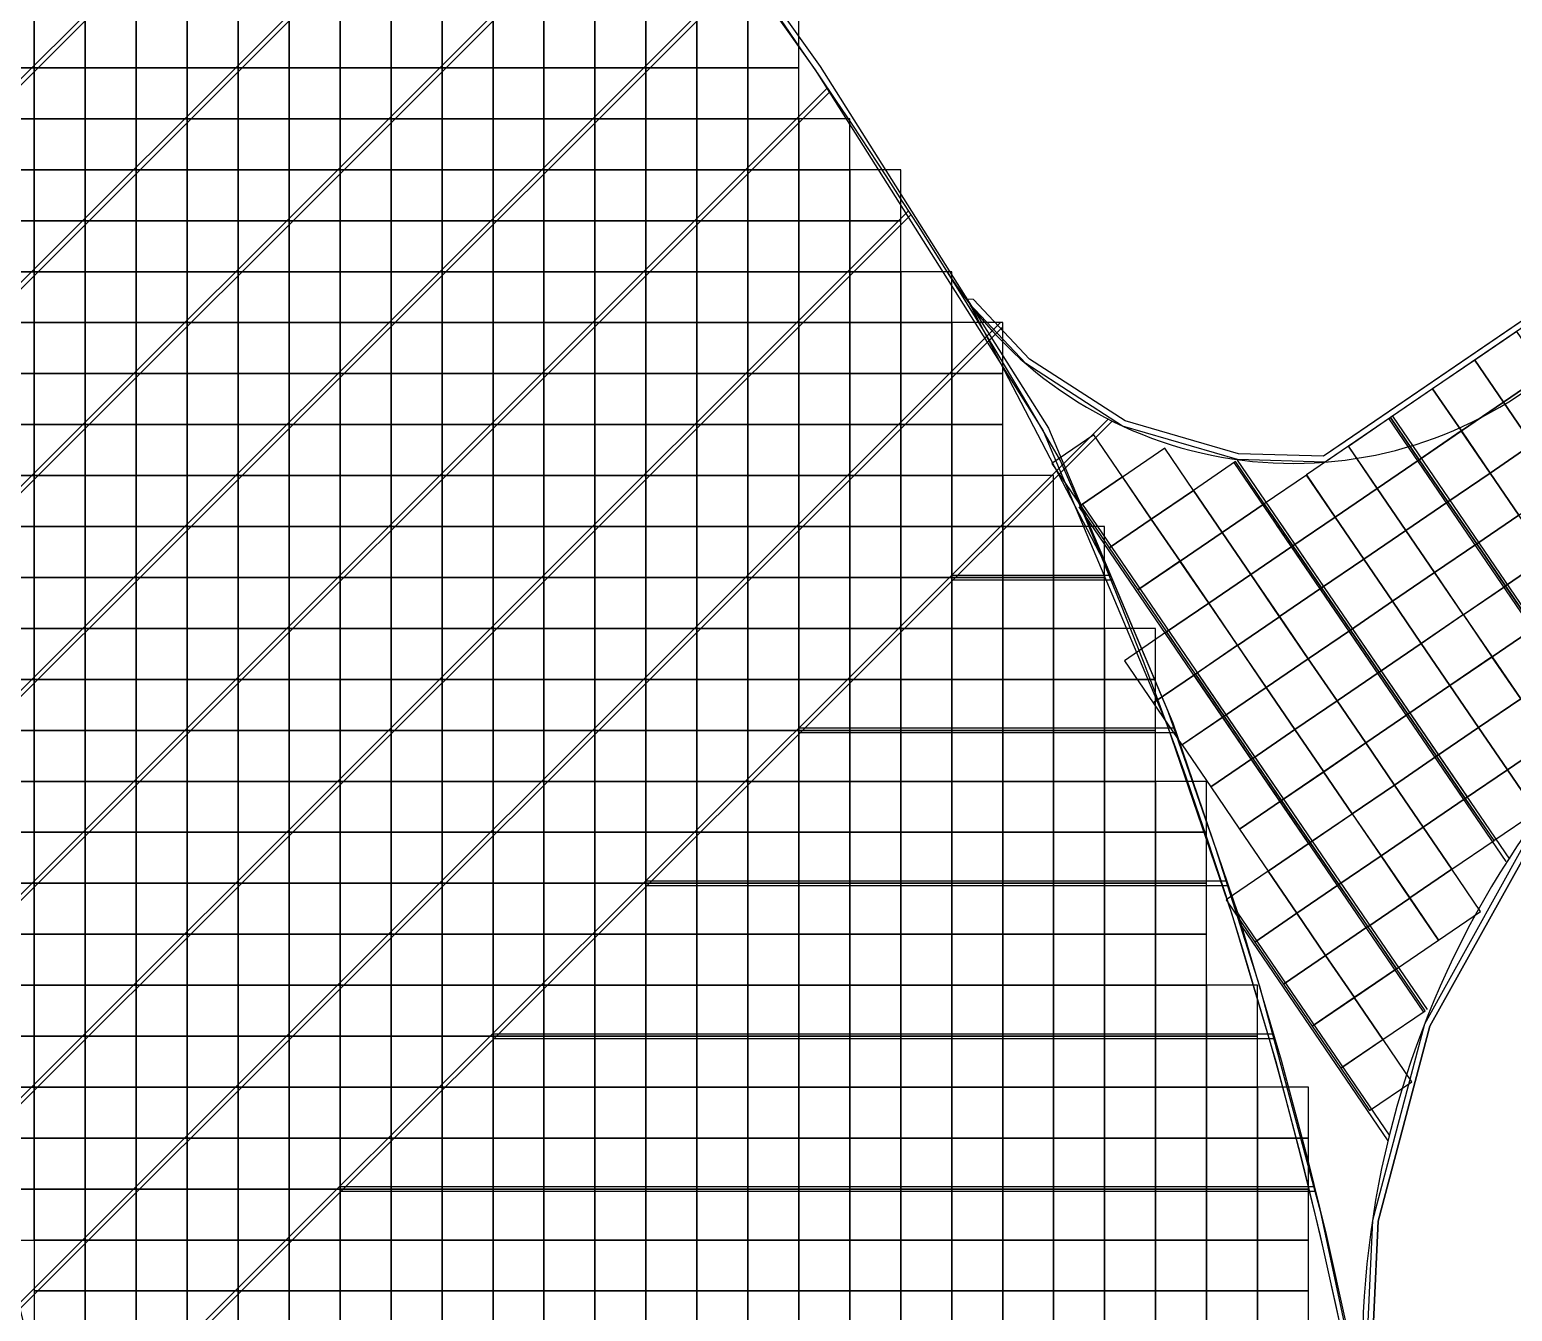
# Model space of a CAD drawing. Extents: x -31693 to 132909863, y -42052423 to 151957.
# Drawn here: x 129999 to 144545, y 77016 to 89591 of the extents above; entities that cross this region are included whole.
import ezdxf

# ---------------------------------------------------------------- set-up
doc = ezdxf.new("R2010")
doc.units = 0
doc.header["$LTSCALE"] = 1000
doc.header["$MEASUREMENT"] = 0
for name, color, linetype in [('500浮箱', 162, 'Continuous'), ('A-G-VISIBLE', 9, 'Continuous'), ('主龙骨', 4, 'Continuous'), ('边梁（14a槽钢', 3, 'Continuous')]:
    doc.layers.add(name, color=color, linetype=linetype)

# ---------------------------------------------------------------- blocks, each defined once
blk = doc.blocks.new('dasd')
at = {"layer": 'A-G-VISIBLE', "linetype": 'Continuous'}
for centre, radius, start, end in [((-132803.822, 42108.688), 57.677, 29.84645, 67.5516), ((-132751.517, 42141.372), 4, 211.9998, 304.8773), ((-132793.207, 42119.965), 43.092, 332.8786, 23.8551), ((-132741.838, 42128.615), 9, 124.8773, 189.5588), ((-132804.182, 42118.48), 41.551, 336.2604, 20.1419)]:
    blk.add_arc(centre, radius, start, end, dxfattribs=at)
blk = doc.blocks.new('asdasd')
at = {"layer": '500浮箱'}
blk.add_lwpolyline([(147637, 78630), (148137, 78630), (148137, 79130), (147637, 79130)], close=True, dxfattribs=at)
blk = doc.blocks.new('zczx')
at = {"layer": '主龙骨', "elevation": 2850}
for points in [[(148325, 89179), (150580, 85875)], [(148290, 89155), (150544, 85850)]]:
    blk.add_lwpolyline(points, dxfattribs=at)

msp = doc.modelspace()

# ---------------------------------------------------------------- linework, layer by layer
at = {"layer": '500浮箱', "elevation": 2850}
for points in [[(129545, 89216), (130045, 89216), (130045, 89716), (129545, 89716)], [(130045, 89216), (130545, 89216), (130545, 89716), (130045, 89716)], [(130545, 89216), (131045, 89216), (131045, 89716), (130545, 89716)], [(131045, 89216), (131545, 89216), (131545, 89716), (131045, 89716)], [(131545, 89216), (132045, 89216), (132045, 89716), (131545, 89716)], [(132045, 89216), (132545, 89216), (132545, 89716), (132045, 89716)], [(132545, 89216), (133045, 89216), (133045, 89716), (132545, 89716)], [(133045, 89216), (133545, 89216), (133545, 89716), (133045, 89716)], [(133545, 89216), (134045, 89216), (134045, 89716), (133545, 89716)], [(134045, 89216), (134545, 89216), (134545, 89716), (134045, 89716)], [(134545, 89216), (135045, 89216), (135045, 89716), (134545, 89716)], [(135045, 89216), (135545, 89216), (135545, 89716), (135045, 89716)], [(135545, 89216), (136045, 89216), (136045, 89716), (135545, 89716)], [(136045, 89216), (136545, 89216), (136545, 89716), (136045, 89716)], [(136545, 89216), (137045, 89216), (137045, 89716), (136545, 89716)], [(137045, 89216), (137545, 89216), (137545, 89716), (137045, 89716)], [(129545, 88716), (130045, 88716), (130045, 89216), (129545, 89216)], [(130045, 88716), (130545, 88716), (130545, 89216), (130045, 89216)], [(130545, 88716), (131045, 88716), (131045, 89216), (130545, 89216)], [(131045, 88716), (131545, 88716), (131545, 89216), (131045, 89216)], [(131545, 88716), (132045, 88716), (132045, 89216), (131545, 89216)], [(132045, 88716), (132545, 88716), (132545, 89216), (132045, 89216)], [(132545, 88716), (133045, 88716), (133045, 89216), (132545, 89216)], [(133045, 88716), (133545, 88716), (133545, 89216), (133045, 89216)], [(133545, 88716), (134045, 88716), (134045, 89216), (133545, 89216)], [(134045, 88716), (134545, 88716), (134545, 89216), (134045, 89216)], [(134545, 88716), (135045, 88716), (135045, 89216), (134545, 89216)], [(135045, 88716), (135545, 88716), (135545, 89216), (135045, 89216)], [(135545, 88716), (136045, 88716), (136045, 89216), (135545, 89216)], [(136045, 88716), (136545, 88716), (136545, 89216), (136045, 89216)], [(136545, 88716), (137045, 88716), (137045, 89216), (136545, 89216)], [(137045, 88716), (137545, 88716), (137545, 89216), (137045, 89216)], [(129545, 88216), (130045, 88216), (130045, 88716), (129545, 88716)], [(130045, 88216), (130545, 88216), (130545, 88716), (130045, 88716)], [(130545, 88216), (131045, 88216), (131045, 88716), (130545, 88716)], [(131045, 88216), (131545, 88216), (131545, 88716), (131045, 88716)], [(131545, 88216), (132045, 88216), (132045, 88716), (131545, 88716)], [(132045, 88216), (132545, 88216), (132545, 88716), (132045, 88716)], [(132545, 88216), (133045, 88216), (133045, 88716), (132545, 88716)], [(133045, 88216), (133545, 88216), (133545, 88716), (133045, 88716)], [(133545, 88216), (134045, 88216), (134045, 88716), (133545, 88716)], [(134045, 88216), (134545, 88216), (134545, 88716), (134045, 88716)], [(134545, 88216), (135045, 88216), (135045, 88716), (134545, 88716)], [(135045, 88216), (135545, 88216), (135545, 88716), (135045, 88716)], [(135545, 88216), (136045, 88216), (136045, 88716), (135545, 88716)], [(136045, 88216), (136545, 88216), (136545, 88716), (136045, 88716)], [(136545, 88216), (137045, 88216), (137045, 88716), (136545, 88716)], [(137045, 88216), (137545, 88216), (137545, 88716), (137045, 88716)], [(137545, 88216), (138045, 88216), (138045, 88716), (137545, 88716)], [(129545, 87716), (130045, 87716), (130045, 88216), (129545, 88216)], [(130045, 87716), (130545, 87716), (130545, 88216), (130045, 88216)], [(130545, 87716), (131045, 87716), (131045, 88216), (130545, 88216)], [(131045, 87716), (131545, 87716), (131545, 88216), (131045, 88216)], [(131545, 87716), (132045, 87716), (132045, 88216), (131545, 88216)], [(132045, 87716), (132545, 87716), (132545, 88216), (132045, 88216)], [(132545, 87716), (133045, 87716), (133045, 88216), (132545, 88216)], [(133045, 87716), (133545, 87716), (133545, 88216), (133045, 88216)], [(133545, 87716), (134045, 87716), (134045, 88216), (133545, 88216)], [(134045, 87716), (134545, 87716), (134545, 88216), (134045, 88216)], [(134545, 87716), (135045, 87716), (135045, 88216), (134545, 88216)], [(135045, 87716), (135545, 87716), (135545, 88216), (135045, 88216)], [(135545, 87716), (136045, 87716), (136045, 88216), (135545, 88216)], [(136045, 87716), (136545, 87716), (136545, 88216), (136045, 88216)], [(136545, 87716), (137045, 87716), (137045, 88216), (136545, 88216)], [(137045, 87716), (137545, 87716), (137545, 88216), (137045, 88216)], [(137545, 87716), (138045, 87716), (138045, 88216), (137545, 88216)], [(138045, 87716), (138545, 87716), (138545, 88216), (138045, 88216)], [(129545, 87216), (130045, 87216), (130045, 87716), (129545, 87716)], [(130045, 87216), (130545, 87216), (130545, 87716), (130045, 87716)], [(130545, 87216), (131045, 87216), (131045, 87716), (130545, 87716)], [(131045, 87216), (131545, 87216), (131545, 87716), (131045, 87716)], [(131545, 87216), (132045, 87216), (132045, 87716), (131545, 87716)], [(132045, 87216), (132545, 87216), (132545, 87716), (132045, 87716)], [(132545, 87216), (133045, 87216), (133045, 87716), (132545, 87716)], [(133045, 87216), (133545, 87216), (133545, 87716), (133045, 87716)], [(133545, 87216), (134045, 87216), (134045, 87716), (133545, 87716)], [(134045, 87216), (134545, 87216), (134545, 87716), (134045, 87716)], [(134545, 87216), (135045, 87216), (135045, 87716), (134545, 87716)], [(135045, 87216), (135545, 87216), (135545, 87716), (135045, 87716)], [(135545, 87216), (136045, 87216), (136045, 87716), (135545, 87716)], [(136045, 87216), (136545, 87216), (136545, 87716), (136045, 87716)], [(136545, 87216), (137045, 87216), (137045, 87716), (136545, 87716)], [(137045, 87216), (137545, 87216), (137545, 87716), (137045, 87716)], [(137545, 87216), (138045, 87216), (138045, 87716), (137545, 87716)], [(138045, 87216), (138545, 87216), (138545, 87716), (138045, 87716)], [(129545, 86716), (130045, 86716), (130045, 87216), (129545, 87216)], [(130045, 86716), (130545, 86716), (130545, 87216), (130045, 87216)], [(130545, 86716), (131045, 86716), (131045, 87216), (130545, 87216)], [(131045, 86716), (131545, 86716), (131545, 87216), (131045, 87216)], [(131545, 86716), (132045, 86716), (132045, 87216), (131545, 87216)], [(132045, 86716), (132545, 86716), (132545, 87216), (132045, 87216)], [(132545, 86716), (133045, 86716), (133045, 87216), (132545, 87216)], [(133045, 86716), (133545, 86716), (133545, 87216), (133045, 87216)], [(133545, 86716), (134045, 86716), (134045, 87216), (133545, 87216)], [(134045, 86716), (134545, 86716), (134545, 87216), (134045, 87216)], [(134545, 86716), (135045, 86716), (135045, 87216), (134545, 87216)], [(135045, 86716), (135545, 86716), (135545, 87216), (135045, 87216)], [(135545, 86716), (136045, 86716), (136045, 87216), (135545, 87216)], [(136045, 86716), (136545, 86716), (136545, 87216), (136045, 87216)], [(136545, 86716), (137045, 86716), (137045, 87216), (136545, 87216)], [(137045, 86716), (137545, 86716), (137545, 87216), (137045, 87216)], [(137545, 86716), (138045, 86716), (138045, 87216), (137545, 87216)], [(138045, 86716), (138545, 86716), (138545, 87216), (138045, 87216)], [(138545, 86716), (139045, 86716), (139045, 87216), (138545, 87216)], [(129545, 86216), (130045, 86216), (130045, 86716), (129545, 86716)], [(130045, 86216), (130545, 86216), (130545, 86716), (130045, 86716)], [(130545, 86216), (131045, 86216), (131045, 86716), (130545, 86716)], [(131045, 86216), (131545, 86216), (131545, 86716), (131045, 86716)], [(131545, 86216), (132045, 86216), (132045, 86716), (131545, 86716)], [(132045, 86216), (132545, 86216), (132545, 86716), (132045, 86716)], [(132545, 86216), (133045, 86216), (133045, 86716), (132545, 86716)], [(133045, 86216), (133545, 86216), (133545, 86716), (133045, 86716)], [(133545, 86216), (134045, 86216), (134045, 86716), (133545, 86716)], [(134045, 86216), (134545, 86216), (134545, 86716), (134045, 86716)], [(134545, 86216), (135045, 86216), (135045, 86716), (134545, 86716)], [(135045, 86216), (135545, 86216), (135545, 86716), (135045, 86716)], [(135545, 86216), (136045, 86216), (136045, 86716), (135545, 86716)], [(136045, 86216), (136545, 86216), (136545, 86716), (136045, 86716)], [(136545, 86216), (137045, 86216), (137045, 86716), (136545, 86716)], [(137045, 86216), (137545, 86216), (137545, 86716), (137045, 86716)], [(137545, 86216), (138045, 86216), (138045, 86716), (137545, 86716)], [(138045, 86216), (138545, 86216), (138545, 86716), (138045, 86716)], [(138545, 86216), (139045, 86216), (139045, 86716), (138545, 86716)], [(139045, 86216), (139545, 86216), (139545, 86716), (139045, 86716)], [(129545, 85716), (130045, 85716), (130045, 86216), (129545, 86216)], [(130045, 85716), (130545, 85716), (130545, 86216), (130045, 86216)], [(130545, 85716), (131045, 85716), (131045, 86216), (130545, 86216)], [(131045, 85716), (131545, 85716), (131545, 86216), (131045, 86216)], [(131545, 85716), (132045, 85716), (132045, 86216), (131545, 86216)], [(132045, 85716), (132545, 85716), (132545, 86216), (132045, 86216)], [(132545, 85716), (133045, 85716), (133045, 86216), (132545, 86216)], [(133045, 85716), (133545, 85716), (133545, 86216), (133045, 86216)], [(133545, 85716), (134045, 85716), (134045, 86216), (133545, 86216)], [(134045, 85716), (134545, 85716), (134545, 86216), (134045, 86216)], [(134545, 85716), (135045, 85716), (135045, 86216), (134545, 86216)], [(135045, 85716), (135545, 85716), (135545, 86216), (135045, 86216)], [(135545, 85716), (136045, 85716), (136045, 86216), (135545, 86216)], [(136045, 85716), (136545, 85716), (136545, 86216), (136045, 86216)], [(136545, 85716), (137045, 85716), (137045, 86216), (136545, 86216)], [(137045, 85716), (137545, 85716), (137545, 86216), (137045, 86216)], [(137545, 85716), (138045, 85716), (138045, 86216), (137545, 86216)], [(138045, 85716), (138545, 85716), (138545, 86216), (138045, 86216)], [(138545, 85716), (139045, 85716), (139045, 86216), (138545, 86216)], [(139045, 85716), (139545, 85716), (139545, 86216), (139045, 86216)], [(129545, 85216), (130045, 85216), (130045, 85716), (129545, 85716)], [(130045, 85216), (130545, 85216), (130545, 85716), (130045, 85716)], [(130545, 85216), (131045, 85216), (131045, 85716), (130545, 85716)], [(131045, 85216), (131545, 85216), (131545, 85716), (131045, 85716)], [(131545, 85216), (132045, 85216), (132045, 85716), (131545, 85716)], [(132045, 85216), (132545, 85216), (132545, 85716), (132045, 85716)], [(132545, 85216), (133045, 85216), (133045, 85716), (132545, 85716)], [(133045, 85216), (133545, 85216), (133545, 85716), (133045, 85716)], [(133545, 85216), (134045, 85216), (134045, 85716), (133545, 85716)], [(134045, 85216), (134545, 85216), (134545, 85716), (134045, 85716)], [(134545, 85216), (135045, 85216), (135045, 85716), (134545, 85716)], [(135045, 85216), (135545, 85216), (135545, 85716), (135045, 85716)], [(135545, 85216), (136045, 85216), (136045, 85716), (135545, 85716)], [(136045, 85216), (136545, 85216), (136545, 85716), (136045, 85716)], [(136545, 85216), (137045, 85216), (137045, 85716), (136545, 85716)], [(137045, 85216), (137545, 85216), (137545, 85716), (137045, 85716)], [(137545, 85216), (138045, 85216), (138045, 85716), (137545, 85716)], [(138045, 85216), (138545, 85216), (138545, 85716), (138045, 85716)], [(138545, 85216), (139045, 85216), (139045, 85716), (138545, 85716)], [(139045, 85216), (139545, 85216), (139545, 85716), (139045, 85716)], [(129545, 84716), (130045, 84716), (130045, 85216), (129545, 85216)], [(130045, 84716), (130545, 84716), (130545, 85216), (130045, 85216)], [(130545, 84716), (131045, 84716), (131045, 85216), (130545, 85216)], [(131045, 84716), (131545, 84716), (131545, 85216), (131045, 85216)], [(131545, 84716), (132045, 84716), (132045, 85216), (131545, 85216)], [(132045, 84716), (132545, 84716), (132545, 85216), (132045, 85216)], [(132545, 84716), (133045, 84716), (133045, 85216), (132545, 85216)], [(133045, 84716), (133545, 84716), (133545, 85216), (133045, 85216)], [(133545, 84716), (134045, 84716), (134045, 85216), (133545, 85216)], [(134045, 84716), (134545, 84716), (134545, 85216), (134045, 85216)], [(134545, 84716), (135045, 84716), (135045, 85216), (134545, 85216)], [(135045, 84716), (135545, 84716), (135545, 85216), (135045, 85216)], [(135545, 84716), (136045, 84716), (136045, 85216), (135545, 85216)], [(136045, 84716), (136545, 84716), (136545, 85216), (136045, 85216)], [(136545, 84716), (137045, 84716), (137045, 85216), (136545, 85216)], [(137045, 84716), (137545, 84716), (137545, 85216), (137045, 85216)], [(137545, 84716), (138045, 84716), (138045, 85216), (137545, 85216)], [(138045, 84716), (138545, 84716), (138545, 85216), (138045, 85216)], [(138545, 84716), (139045, 84716), (139045, 85216), (138545, 85216)], [(139045, 84716), (139545, 84716), (139545, 85216), (139045, 85216)], [(139545, 84716), (140045, 84716), (140045, 85216), (139545, 85216)], [(129545, 84216), (130045, 84216), (130045, 84716), (129545, 84716)], [(130045, 84216), (130545, 84216), (130545, 84716), (130045, 84716)], [(130545, 84216), (131045, 84216), (131045, 84716), (130545, 84716)], [(131045, 84216), (131545, 84216), (131545, 84716), (131045, 84716)], [(131545, 84216), (132045, 84216), (132045, 84716), (131545, 84716)], [(132045, 84216), (132545, 84216), (132545, 84716), (132045, 84716)], [(132545, 84216), (133045, 84216), (133045, 84716), (132545, 84716)], [(133045, 84216), (133545, 84216), (133545, 84716), (133045, 84716)], [(133545, 84216), (134045, 84216), (134045, 84716), (133545, 84716)], [(134045, 84216), (134545, 84216), (134545, 84716), (134045, 84716)], [(134545, 84216), (135045, 84216), (135045, 84716), (134545, 84716)], [(135045, 84216), (135545, 84216), (135545, 84716), (135045, 84716)], [(135545, 84216), (136045, 84216), (136045, 84716), (135545, 84716)], [(136045, 84216), (136545, 84216), (136545, 84716), (136045, 84716)], [(136545, 84216), (137045, 84216), (137045, 84716), (136545, 84716)], [(137045, 84216), (137545, 84216), (137545, 84716), (137045, 84716)], [(137545, 84216), (138045, 84216), (138045, 84716), (137545, 84716)], [(138045, 84216), (138545, 84216), (138545, 84716), (138045, 84716)], [(138545, 84216), (139045, 84216), (139045, 84716), (138545, 84716)], [(139045, 84216), (139545, 84216), (139545, 84716), (139045, 84716)], [(139545, 84216), (140045, 84216), (140045, 84716), (139545, 84716)], [(140045, 84216), (140545, 84216), (140545, 84716), (140045, 84716)], [(129545, 83716), (130045, 83716), (130045, 84216), (129545, 84216)], [(130045, 83716), (130545, 83716), (130545, 84216), (130045, 84216)], [(130545, 83716), (131045, 83716), (131045, 84216), (130545, 84216)], [(131045, 83716), (131545, 83716), (131545, 84216), (131045, 84216)], [(131545, 83716), (132045, 83716), (132045, 84216), (131545, 84216)], [(132045, 83716), (132545, 83716), (132545, 84216), (132045, 84216)], [(132545, 83716), (133045, 83716), (133045, 84216), (132545, 84216)], [(133045, 83716), (133545, 83716), (133545, 84216), (133045, 84216)], [(133545, 83716), (134045, 83716), (134045, 84216), (133545, 84216)], [(134045, 83716), (134545, 83716), (134545, 84216), (134045, 84216)], [(134545, 83716), (135045, 83716), (135045, 84216), (134545, 84216)], [(135045, 83716), (135545, 83716), (135545, 84216), (135045, 84216)], [(135545, 83716), (136045, 83716), (136045, 84216), (135545, 84216)], [(136045, 83716), (136545, 83716), (136545, 84216), (136045, 84216)], [(136545, 83716), (137045, 83716), (137045, 84216), (136545, 84216)], [(137045, 83716), (137545, 83716), (137545, 84216), (137045, 84216)], [(137545, 83716), (138045, 83716), (138045, 84216), (137545, 84216)], [(138045, 83716), (138545, 83716), (138545, 84216), (138045, 84216)], [(138545, 83716), (139045, 83716), (139045, 84216), (138545, 84216)], [(139045, 83716), (139545, 83716), (139545, 84216), (139045, 84216)], [(139545, 83716), (140045, 83716), (140045, 84216), (139545, 84216)], [(140045, 83716), (140545, 83716), (140545, 84216), (140045, 84216)], [(129545, 83216), (130045, 83216), (130045, 83716), (129545, 83716)], [(130045, 83216), (130545, 83216), (130545, 83716), (130045, 83716)], [(130545, 83216), (131045, 83216), (131045, 83716), (130545, 83716)], [(131045, 83216), (131545, 83216), (131545, 83716), (131045, 83716)], [(131545, 83216), (132045, 83216), (132045, 83716), (131545, 83716)], [(132045, 83216), (132545, 83216), (132545, 83716), (132045, 83716)], [(132545, 83216), (133045, 83216), (133045, 83716), (132545, 83716)], [(133045, 83216), (133545, 83216), (133545, 83716), (133045, 83716)], [(133545, 83216), (134045, 83216), (134045, 83716), (133545, 83716)], [(134045, 83216), (134545, 83216), (134545, 83716), (134045, 83716)], [(134545, 83216), (135045, 83216), (135045, 83716), (134545, 83716)], [(135045, 83216), (135545, 83216), (135545, 83716), (135045, 83716)], [(135545, 83216), (136045, 83216), (136045, 83716), (135545, 83716)], [(136045, 83216), (136545, 83216), (136545, 83716), (136045, 83716)], [(136545, 83216), (137045, 83216), (137045, 83716), (136545, 83716)], [(137045, 83216), (137545, 83216), (137545, 83716), (137045, 83716)], [(137545, 83216), (138045, 83216), (138045, 83716), (137545, 83716)], [(138045, 83216), (138545, 83216), (138545, 83716), (138045, 83716)], [(138545, 83216), (139045, 83216), (139045, 83716), (138545, 83716)], [(139045, 83216), (139545, 83216), (139545, 83716), (139045, 83716)], [(139545, 83216), (140045, 83216), (140045, 83716), (139545, 83716)], [(140045, 83216), (140545, 83216), (140545, 83716), (140045, 83716)], [(140545, 83216), (141045, 83216), (141045, 83716), (140545, 83716)], [(129545, 82716), (130045, 82716), (130045, 83216), (129545, 83216)], [(130045, 82716), (130545, 82716), (130545, 83216), (130045, 83216)], [(130545, 82716), (131045, 82716), (131045, 83216), (130545, 83216)], [(131045, 82716), (131545, 82716), (131545, 83216), (131045, 83216)], [(131545, 82716), (132045, 82716), (132045, 83216), (131545, 83216)], [(132045, 82716), (132545, 82716), (132545, 83216), (132045, 83216)], [(132545, 82716), (133045, 82716), (133045, 83216), (132545, 83216)], [(133045, 82716), (133545, 82716), (133545, 83216), (133045, 83216)], [(133545, 82716), (134045, 82716), (134045, 83216), (133545, 83216)], [(134045, 82716), (134545, 82716), (134545, 83216), (134045, 83216)], [(134545, 82716), (135045, 82716), (135045, 83216), (134545, 83216)], [(135045, 82716), (135545, 82716), (135545, 83216), (135045, 83216)], [(135545, 82716), (136045, 82716), (136045, 83216), (135545, 83216)], [(136045, 82716), (136545, 82716), (136545, 83216), (136045, 83216)], [(136545, 82716), (137045, 82716), (137045, 83216), (136545, 83216)], [(137045, 82716), (137545, 82716), (137545, 83216), (137045, 83216)], [(137545, 82716), (138045, 82716), (138045, 83216), (137545, 83216)], [(138045, 82716), (138545, 82716), (138545, 83216), (138045, 83216)], [(138545, 82716), (139045, 82716), (139045, 83216), (138545, 83216)], [(139045, 82716), (139545, 82716), (139545, 83216), (139045, 83216)], [(139545, 82716), (140045, 82716), (140045, 83216), (139545, 83216)], [(140045, 82716), (140545, 82716), (140545, 83216), (140045, 83216)], [(140545, 82716), (141045, 82716), (141045, 83216), (140545, 83216)], [(129545, 82216), (130045, 82216), (130045, 82716), (129545, 82716)], [(130045, 82216), (130545, 82216), (130545, 82716), (130045, 82716)], [(130545, 82216), (131045, 82216), (131045, 82716), (130545, 82716)], [(131045, 82216), (131545, 82216), (131545, 82716), (131045, 82716)], [(131545, 82216), (132045, 82216), (132045, 82716), (131545, 82716)], [(132045, 82216), (132545, 82216), (132545, 82716), (132045, 82716)], [(132545, 82216), (133045, 82216), (133045, 82716), (132545, 82716)], [(133045, 82216), (133545, 82216), (133545, 82716), (133045, 82716)], [(133545, 82216), (134045, 82216), (134045, 82716), (133545, 82716)], [(134045, 82216), (134545, 82216), (134545, 82716), (134045, 82716)], [(134545, 82216), (135045, 82216), (135045, 82716), (134545, 82716)], [(135045, 82216), (135545, 82216), (135545, 82716), (135045, 82716)], [(135545, 82216), (136045, 82216), (136045, 82716), (135545, 82716)], [(136045, 82216), (136545, 82216), (136545, 82716), (136045, 82716)], [(136545, 82216), (137045, 82216), (137045, 82716), (136545, 82716)], [(137045, 82216), (137545, 82216), (137545, 82716), (137045, 82716)], [(137545, 82216), (138045, 82216), (138045, 82716), (137545, 82716)], [(138045, 82216), (138545, 82216), (138545, 82716), (138045, 82716)], [(138545, 82216), (139045, 82216), (139045, 82716), (138545, 82716)], [(139045, 82216), (139545, 82216), (139545, 82716), (139045, 82716)], [(139545, 82216), (140045, 82216), (140045, 82716), (139545, 82716)], [(140045, 82216), (140545, 82216), (140545, 82716), (140045, 82716)], [(140545, 82216), (141045, 82216), (141045, 82716), (140545, 82716)], [(129545, 81716), (130045, 81716), (130045, 82216), (129545, 82216)], [(130045, 81716), (130545, 81716), (130545, 82216), (130045, 82216)], [(130545, 81716), (131045, 81716), (131045, 82216), (130545, 82216)], [(131045, 81716), (131545, 81716), (131545, 82216), (131045, 82216)], [(131545, 81716), (132045, 81716), (132045, 82216), (131545, 82216)], [(132045, 81716), (132545, 81716), (132545, 82216), (132045, 82216)], [(132545, 81716), (133045, 81716), (133045, 82216), (132545, 82216)], [(133045, 81716), (133545, 81716), (133545, 82216), (133045, 82216)], [(133545, 81716), (134045, 81716), (134045, 82216), (133545, 82216)], [(134045, 81716), (134545, 81716), (134545, 82216), (134045, 82216)], [(134545, 81716), (135045, 81716), (135045, 82216), (134545, 82216)], [(135045, 81716), (135545, 81716), (135545, 82216), (135045, 82216)], [(135545, 81716), (136045, 81716), (136045, 82216), (135545, 82216)], [(136045, 81716), (136545, 81716), (136545, 82216), (136045, 82216)], [(136545, 81716), (137045, 81716), (137045, 82216), (136545, 82216)], [(137045, 81716), (137545, 81716), (137545, 82216), (137045, 82216)], [(137545, 81716), (138045, 81716), (138045, 82216), (137545, 82216)], [(138045, 81716), (138545, 81716), (138545, 82216), (138045, 82216)], [(138545, 81716), (139045, 81716), (139045, 82216), (138545, 82216)], [(139045, 81716), (139545, 81716), (139545, 82216), (139045, 82216)], [(139545, 81716), (140045, 81716), (140045, 82216), (139545, 82216)], [(140045, 81716), (140545, 81716), (140545, 82216), (140045, 82216)], [(140545, 81716), (141045, 81716), (141045, 82216), (140545, 82216)], [(141045, 81716), (141545, 81716), (141545, 82216), (141045, 82216)], [(129545, 81216), (130045, 81216), (130045, 81716), (129545, 81716)], [(130045, 81216), (130545, 81216), (130545, 81716), (130045, 81716)], [(130545, 81216), (131045, 81216), (131045, 81716), (130545, 81716)], [(131045, 81216), (131545, 81216), (131545, 81716), (131045, 81716)], [(131545, 81216), (132045, 81216), (132045, 81716), (131545, 81716)], [(132045, 81216), (132545, 81216), (132545, 81716), (132045, 81716)], [(132545, 81216), (133045, 81216), (133045, 81716), (132545, 81716)], [(133045, 81216), (133545, 81216), (133545, 81716), (133045, 81716)], [(133545, 81216), (134045, 81216), (134045, 81716), (133545, 81716)], [(134045, 81216), (134545, 81216), (134545, 81716), (134045, 81716)], [(134545, 81216), (135045, 81216), (135045, 81716), (134545, 81716)], [(135045, 81216), (135545, 81216), (135545, 81716), (135045, 81716)], [(135545, 81216), (136045, 81216), (136045, 81716), (135545, 81716)], [(136045, 81216), (136545, 81216), (136545, 81716), (136045, 81716)], [(136545, 81216), (137045, 81216), (137045, 81716), (136545, 81716)], [(137045, 81216), (137545, 81216), (137545, 81716), (137045, 81716)], [(137545, 81216), (138045, 81216), (138045, 81716), (137545, 81716)], [(138045, 81216), (138545, 81216), (138545, 81716), (138045, 81716)], [(138545, 81216), (139045, 81216), (139045, 81716), (138545, 81716)], [(139045, 81216), (139545, 81216), (139545, 81716), (139045, 81716)], [(139545, 81216), (140045, 81216), (140045, 81716), (139545, 81716)], [(140045, 81216), (140545, 81216), (140545, 81716), (140045, 81716)], [(140545, 81216), (141045, 81216), (141045, 81716), (140545, 81716)], [(141045, 81216), (141545, 81216), (141545, 81716), (141045, 81716)], [(129545, 80716), (130045, 80716), (130045, 81216), (129545, 81216)], [(130045, 80716), (130545, 80716), (130545, 81216), (130045, 81216)], [(130545, 80716), (131045, 80716), (131045, 81216), (130545, 81216)], [(131045, 80716), (131545, 80716), (131545, 81216), (131045, 81216)], [(131545, 80716), (132045, 80716), (132045, 81216), (131545, 81216)], [(132045, 80716), (132545, 80716), (132545, 81216), (132045, 81216)], [(132545, 80716), (133045, 80716), (133045, 81216), (132545, 81216)], [(133045, 80716), (133545, 80716), (133545, 81216), (133045, 81216)], [(133545, 80716), (134045, 80716), (134045, 81216), (133545, 81216)], [(134045, 80716), (134545, 80716), (134545, 81216), (134045, 81216)], [(134545, 80716), (135045, 80716), (135045, 81216), (134545, 81216)], [(135045, 80716), (135545, 80716), (135545, 81216), (135045, 81216)], [(135545, 80716), (136045, 80716), (136045, 81216), (135545, 81216)], [(136045, 80716), (136545, 80716), (136545, 81216), (136045, 81216)], [(136545, 80716), (137045, 80716), (137045, 81216), (136545, 81216)], [(137045, 80716), (137545, 80716), (137545, 81216), (137045, 81216)], [(137545, 80716), (138045, 80716), (138045, 81216), (137545, 81216)], [(138045, 80716), (138545, 80716), (138545, 81216), (138045, 81216)], [(138545, 80716), (139045, 80716), (139045, 81216), (138545, 81216)], [(139045, 80716), (139545, 80716), (139545, 81216), (139045, 81216)], [(139545, 80716), (140045, 80716), (140045, 81216), (139545, 81216)], [(140045, 80716), (140545, 80716), (140545, 81216), (140045, 81216)], [(140545, 80716), (141045, 80716), (141045, 81216), (140545, 81216)], [(141045, 80716), (141545, 80716), (141545, 81216), (141045, 81216)], [(129545, 80216), (130045, 80216), (130045, 80716), (129545, 80716)], [(130045, 80216), (130545, 80216), (130545, 80716), (130045, 80716)], [(130545, 80216), (131045, 80216), (131045, 80716), (130545, 80716)], [(131045, 80216), (131545, 80216), (131545, 80716), (131045, 80716)], [(131545, 80216), (132045, 80216), (132045, 80716), (131545, 80716)], [(132045, 80216), (132545, 80216), (132545, 80716), (132045, 80716)], [(132545, 80216), (133045, 80216), (133045, 80716), (132545, 80716)], [(133045, 80216), (133545, 80216), (133545, 80716), (133045, 80716)], [(133545, 80216), (134045, 80216), (134045, 80716), (133545, 80716)], [(134045, 80216), (134545, 80216), (134545, 80716), (134045, 80716)], [(134545, 80216), (135045, 80216), (135045, 80716), (134545, 80716)], [(135045, 80216), (135545, 80216), (135545, 80716), (135045, 80716)], [(135545, 80216), (136045, 80216), (136045, 80716), (135545, 80716)], [(136045, 80216), (136545, 80216), (136545, 80716), (136045, 80716)], [(136545, 80216), (137045, 80216), (137045, 80716), (136545, 80716)], [(137045, 80216), (137545, 80216), (137545, 80716), (137045, 80716)], [(137545, 80216), (138045, 80216), (138045, 80716), (137545, 80716)], [(138045, 80216), (138545, 80216), (138545, 80716), (138045, 80716)], [(138545, 80216), (139045, 80216), (139045, 80716), (138545, 80716)], [(139045, 80216), (139545, 80216), (139545, 80716), (139045, 80716)], [(139545, 80216), (140045, 80216), (140045, 80716), (139545, 80716)], [(140045, 80216), (140545, 80216), (140545, 80716), (140045, 80716)], [(140545, 80216), (141045, 80216), (141045, 80716), (140545, 80716)], [(141045, 80216), (141545, 80216), (141545, 80716), (141045, 80716)], [(129545, 79716), (130045, 79716), (130045, 80216), (129545, 80216)], [(130045, 79716), (130545, 79716), (130545, 80216), (130045, 80216)], [(130545, 79716), (131045, 79716), (131045, 80216), (130545, 80216)], [(131045, 79716), (131545, 79716), (131545, 80216), (131045, 80216)], [(131545, 79716), (132045, 79716), (132045, 80216), (131545, 80216)], [(132045, 79716), (132545, 79716), (132545, 80216), (132045, 80216)], [(132545, 79716), (133045, 79716), (133045, 80216), (132545, 80216)], [(133045, 79716), (133545, 79716), (133545, 80216), (133045, 80216)], [(133545, 79716), (134045, 79716), (134045, 80216), (133545, 80216)], [(134045, 79716), (134545, 79716), (134545, 80216), (134045, 80216)], [(134545, 79716), (135045, 79716), (135045, 80216), (134545, 80216)], [(135045, 79716), (135545, 79716), (135545, 80216), (135045, 80216)], [(135545, 79716), (136045, 79716), (136045, 80216), (135545, 80216)], [(136045, 79716), (136545, 79716), (136545, 80216), (136045, 80216)], [(136545, 79716), (137045, 79716), (137045, 80216), (136545, 80216)], [(137045, 79716), (137545, 79716), (137545, 80216), (137045, 80216)], [(137545, 79716), (138045, 79716), (138045, 80216), (137545, 80216)], [(138045, 79716), (138545, 79716), (138545, 80216), (138045, 80216)], [(138545, 79716), (139045, 79716), (139045, 80216), (138545, 80216)], [(139045, 79716), (139545, 79716), (139545, 80216), (139045, 80216)], [(139545, 79716), (140045, 79716), (140045, 80216), (139545, 80216)], [(140045, 79716), (140545, 79716), (140545, 80216), (140045, 80216)], [(140545, 79716), (141045, 79716), (141045, 80216), (140545, 80216)], [(141045, 79716), (141545, 79716), (141545, 80216), (141045, 80216)], [(141545, 79716), (142045, 79716), (142045, 80216), (141545, 80216)], [(129545, 79216), (130045, 79216), (130045, 79716), (129545, 79716)], [(130045, 79216), (130545, 79216), (130545, 79716), (130045, 79716)], [(130545, 79216), (131045, 79216), (131045, 79716), (130545, 79716)], [(131045, 79216), (131545, 79216), (131545, 79716), (131045, 79716)], [(131545, 79216), (132045, 79216), (132045, 79716), (131545, 79716)], [(132045, 79216), (132545, 79216), (132545, 79716), (132045, 79716)], [(132545, 79216), (133045, 79216), (133045, 79716), (132545, 79716)], [(133045, 79216), (133545, 79216), (133545, 79716), (133045, 79716)], [(133545, 79216), (134045, 79216), (134045, 79716), (133545, 79716)], [(134045, 79216), (134545, 79216), (134545, 79716), (134045, 79716)], [(134545, 79216), (135045, 79216), (135045, 79716), (134545, 79716)], [(135045, 79216), (135545, 79216), (135545, 79716), (135045, 79716)], [(135545, 79216), (136045, 79216), (136045, 79716), (135545, 79716)], [(136045, 79216), (136545, 79216), (136545, 79716), (136045, 79716)], [(136545, 79216), (137045, 79216), (137045, 79716), (136545, 79716)], [(137045, 79216), (137545, 79216), (137545, 79716), (137045, 79716)], [(137545, 79216), (138045, 79216), (138045, 79716), (137545, 79716)], [(138045, 79216), (138545, 79216), (138545, 79716), (138045, 79716)], [(138545, 79216), (139045, 79216), (139045, 79716), (138545, 79716)], [(139045, 79216), (139545, 79216), (139545, 79716), (139045, 79716)], [(139545, 79216), (140045, 79216), (140045, 79716), (139545, 79716)], [(140045, 79216), (140545, 79216), (140545, 79716), (140045, 79716)], [(140545, 79216), (141045, 79216), (141045, 79716), (140545, 79716)], [(141045, 79216), (141545, 79216), (141545, 79716), (141045, 79716)], [(141545, 79216), (142045, 79216), (142045, 79716), (141545, 79716)], [(129545, 78716), (130045, 78716), (130045, 79216), (129545, 79216)], [(130045, 78716), (130545, 78716), (130545, 79216), (130045, 79216)], [(130545, 78716), (131045, 78716), (131045, 79216), (130545, 79216)], [(131045, 78716), (131545, 78716), (131545, 79216), (131045, 79216)], [(131545, 78716), (132045, 78716), (132045, 79216), (131545, 79216)], [(132045, 78716), (132545, 78716), (132545, 79216), (132045, 79216)], [(132545, 78716), (133045, 78716), (133045, 79216), (132545, 79216)], [(133045, 78716), (133545, 78716), (133545, 79216), (133045, 79216)], [(133545, 78716), (134045, 78716), (134045, 79216), (133545, 79216)], [(134045, 78716), (134545, 78716), (134545, 79216), (134045, 79216)], [(134545, 78716), (135045, 78716), (135045, 79216), (134545, 79216)], [(135045, 78716), (135545, 78716), (135545, 79216), (135045, 79216)], [(135545, 78716), (136045, 78716), (136045, 79216), (135545, 79216)], [(136045, 78716), (136545, 78716), (136545, 79216), (136045, 79216)], [(136545, 78716), (137045, 78716), (137045, 79216), (136545, 79216)], [(137045, 78716), (137545, 78716), (137545, 79216), (137045, 79216)], [(137545, 78716), (138045, 78716), (138045, 79216), (137545, 79216)], [(138045, 78716), (138545, 78716), (138545, 79216), (138045, 79216)], [(138545, 78716), (139045, 78716), (139045, 79216), (138545, 79216)], [(139045, 78716), (139545, 78716), (139545, 79216), (139045, 79216)], [(139545, 78716), (140045, 78716), (140045, 79216), (139545, 79216)], [(140045, 78716), (140545, 78716), (140545, 79216), (140045, 79216)], [(140545, 78716), (141045, 78716), (141045, 79216), (140545, 79216)], [(141045, 78716), (141545, 78716), (141545, 79216), (141045, 79216)], [(141545, 78716), (142045, 78716), (142045, 79216), (141545, 79216)], [(142045, 78716), (142545, 78716), (142545, 79216), (142045, 79216)], [(129545, 78216), (130045, 78216), (130045, 78716), (129545, 78716)], [(130045, 78216), (130545, 78216), (130545, 78716), (130045, 78716)], [(130545, 78216), (131045, 78216), (131045, 78716), (130545, 78716)], [(131045, 78216), (131545, 78216), (131545, 78716), (131045, 78716)], [(131545, 78216), (132045, 78216), (132045, 78716), (131545, 78716)], [(132045, 78216), (132545, 78216), (132545, 78716), (132045, 78716)], [(132545, 78216), (133045, 78216), (133045, 78716), (132545, 78716)], [(133045, 78216), (133545, 78216), (133545, 78716), (133045, 78716)], [(133545, 78216), (134045, 78216), (134045, 78716), (133545, 78716)], [(134045, 78216), (134545, 78216), (134545, 78716), (134045, 78716)], [(134545, 78216), (135045, 78216), (135045, 78716), (134545, 78716)], [(135045, 78216), (135545, 78216), (135545, 78716), (135045, 78716)], [(135545, 78216), (136045, 78216), (136045, 78716), (135545, 78716)], [(136045, 78216), (136545, 78216), (136545, 78716), (136045, 78716)], [(136545, 78216), (137045, 78216), (137045, 78716), (136545, 78716)], [(137045, 78216), (137545, 78216), (137545, 78716), (137045, 78716)], [(137545, 78216), (138045, 78216), (138045, 78716), (137545, 78716)], [(138045, 78216), (138545, 78216), (138545, 78716), (138045, 78716)], [(138545, 78216), (139045, 78216), (139045, 78716), (138545, 78716)], [(139045, 78216), (139545, 78216), (139545, 78716), (139045, 78716)], [(139545, 78216), (140045, 78216), (140045, 78716), (139545, 78716)], [(140045, 78216), (140545, 78216), (140545, 78716), (140045, 78716)], [(140545, 78216), (141045, 78216), (141045, 78716), (140545, 78716)], [(141045, 78216), (141545, 78216), (141545, 78716), (141045, 78716)], [(141545, 78216), (142045, 78216), (142045, 78716), (141545, 78716)], [(142045, 78216), (142545, 78216), (142545, 78716), (142045, 78716)], [(129545, 77716), (130045, 77716), (130045, 78216), (129545, 78216)], [(130045, 77716), (130545, 77716), (130545, 78216), (130045, 78216)], [(130545, 77716), (131045, 77716), (131045, 78216), (130545, 78216)], [(131045, 77716), (131545, 77716), (131545, 78216), (131045, 78216)], [(131545, 77716), (132045, 77716), (132045, 78216), (131545, 78216)], [(132045, 77716), (132545, 77716), (132545, 78216), (132045, 78216)], [(132545, 77716), (133045, 77716), (133045, 78216), (132545, 78216)], [(133045, 77716), (133545, 77716), (133545, 78216), (133045, 78216)], [(133545, 77716), (134045, 77716), (134045, 78216), (133545, 78216)], [(134045, 77716), (134545, 77716), (134545, 78216), (134045, 78216)], [(134545, 77716), (135045, 77716), (135045, 78216), (134545, 78216)], [(135045, 77716), (135545, 77716), (135545, 78216), (135045, 78216)], [(135545, 77716), (136045, 77716), (136045, 78216), (135545, 78216)], [(136045, 77716), (136545, 77716), (136545, 78216), (136045, 78216)], [(136545, 77716), (137045, 77716), (137045, 78216), (136545, 78216)], [(137045, 77716), (137545, 77716), (137545, 78216), (137045, 78216)], [(137545, 77716), (138045, 77716), (138045, 78216), (137545, 78216)], [(138045, 77716), (138545, 77716), (138545, 78216), (138045, 78216)], [(138545, 77716), (139045, 77716), (139045, 78216), (138545, 78216)], [(139045, 77716), (139545, 77716), (139545, 78216), (139045, 78216)], [(139545, 77716), (140045, 77716), (140045, 78216), (139545, 78216)], [(140045, 77716), (140545, 77716), (140545, 78216), (140045, 78216)], [(140545, 77716), (141045, 77716), (141045, 78216), (140545, 78216)], [(141045, 77716), (141545, 77716), (141545, 78216), (141045, 78216)], [(141545, 77716), (142045, 77716), (142045, 78216), (141545, 78216)], [(142045, 77716), (142545, 77716), (142545, 78216), (142045, 78216)], [(130045, 77216), (130545, 77216), (130545, 77716), (130045, 77716)], [(130545, 77216), (131045, 77216), (131045, 77716), (130545, 77716)], [(131045, 77216), (131545, 77216), (131545, 77716), (131045, 77716)], [(131545, 77216), (132045, 77216), (132045, 77716), (131545, 77716)], [(132045, 77216), (132545, 77216), (132545, 77716), (132045, 77716)], [(132545, 77216), (133045, 77216), (133045, 77716), (132545, 77716)], [(133045, 77216), (133545, 77216), (133545, 77716), (133045, 77716)], [(133545, 77216), (134045, 77216), (134045, 77716), (133545, 77716)], [(134045, 77216), (134545, 77216), (134545, 77716), (134045, 77716)], [(134545, 77216), (135045, 77216), (135045, 77716), (134545, 77716)], [(135045, 77216), (135545, 77216), (135545, 77716), (135045, 77716)], [(135545, 77216), (136045, 77216), (136045, 77716), (135545, 77716)], [(136045, 77216), (136545, 77216), (136545, 77716), (136045, 77716)], [(136545, 77216), (137045, 77216), (137045, 77716), (136545, 77716)], [(137045, 77216), (137545, 77216), (137545, 77716), (137045, 77716)], [(137545, 77216), (138045, 77216), (138045, 77716), (137545, 77716)], [(138045, 77216), (138545, 77216), (138545, 77716), (138045, 77716)], [(138545, 77216), (139045, 77216), (139045, 77716), (138545, 77716)], [(139045, 77216), (139545, 77216), (139545, 77716), (139045, 77716)], [(139545, 77216), (140045, 77216), (140045, 77716), (139545, 77716)], [(140045, 77216), (140545, 77216), (140545, 77716), (140045, 77716)], [(140545, 77216), (141045, 77216), (141045, 77716), (140545, 77716)], [(141045, 77216), (141545, 77216), (141545, 77716), (141045, 77716)], [(141545, 77216), (142045, 77216), (142045, 77716), (141545, 77716)], [(142045, 77216), (142545, 77216), (142545, 77716), (142045, 77716)], [(130045, 76716), (130545, 76716), (130545, 77216), (130045, 77216)], [(130545, 76716), (131045, 76716), (131045, 77216), (130545, 77216)], [(131045, 76716), (131545, 76716), (131545, 77216), (131045, 77216)], [(131545, 76716), (132045, 76716), (132045, 77216), (131545, 77216)], [(132045, 76716), (132545, 76716), (132545, 77216), (132045, 77216)], [(132545, 76716), (133045, 76716), (133045, 77216), (132545, 77216)], [(133045, 76716), (133545, 76716), (133545, 77216), (133045, 77216)], [(133545, 76716), (134045, 76716), (134045, 77216), (133545, 77216)], [(134045, 76716), (134545, 76716), (134545, 77216), (134045, 77216)], [(134545, 76716), (135045, 76716), (135045, 77216), (134545, 77216)], [(135045, 76716), (135545, 76716), (135545, 77216), (135045, 77216)], [(135545, 76716), (136045, 76716), (136045, 77216), (135545, 77216)], [(136045, 76716), (136545, 76716), (136545, 77216), (136045, 77216)], [(136545, 76716), (137045, 76716), (137045, 77216), (136545, 77216)], [(137045, 76716), (137545, 76716), (137545, 77216), (137045, 77216)], [(137545, 76716), (138045, 76716), (138045, 77216), (137545, 77216)], [(138045, 76716), (138545, 76716), (138545, 77216), (138045, 77216)], [(138545, 76716), (139045, 76716), (139045, 77216), (138545, 77216)], [(139045, 76716), (139545, 76716), (139545, 77216), (139045, 77216)], [(139545, 76716), (140045, 76716), (140045, 77216), (139545, 77216)], [(140045, 76716), (140545, 76716), (140545, 77216), (140045, 77216)], [(140545, 76716), (141045, 76716), (141045, 77216), (140545, 77216)], [(141045, 76716), (141545, 76716), (141545, 77216), (141045, 77216)], [(141545, 76716), (142045, 76716), (142045, 77216), (141545, 77216)], [(142045, 76716), (142545, 76716), (142545, 77216), (142045, 77216)]]:
    msp.add_lwpolyline(points, close=True, dxfattribs=at)
at = {"layer": '主龙骨', "elevation": 2850}
for points in [[(134428, 93620), (126029, 85231), (126060, 85201), (134455, 93587)], [(135287, 92480), (127029, 84231), (127060, 84201), (135314, 92446)], [(136159, 91351), (127529, 82731), (127560, 82701), (136185, 91317)], [(137023, 90216), (128319, 81519), (128349, 81489), (137045, 90176)], [(137827, 89019), (128941, 80139), (128971, 80108), (137851, 88983)], [(138622, 87814), (129421, 78623), (129451, 78593), (138646, 87777)], [(139524, 86716), (129863, 77062), (129894, 77032), (139545, 86675)], [(140579, 85770), (130264, 75469), (130295, 75439), (140620, 85750)], [(140603, 84237), (139045, 84237), (139045, 84194), (140621, 84194)], [(141232, 82737), (137545, 82737), (137545, 82694), (141247, 82694)], [(141744, 81237), (136045, 81237), (136045, 81194), (141759, 81194)], [(141850, 80927), (143338, 78746)], [(141890, 80792), (143324, 78690)], [(142203, 79737), (134545, 79737), (134545, 79694), (142216, 79694)], [(142603, 78237), (133045, 78237), (133045, 78194), (142613, 78194)]]:
    msp.add_lwpolyline(points, dxfattribs=at)
at = {"layer": '边梁（14a槽钢', "elevation": 2850}
for points in [[(136377, 91061), (137706, 89196), (139942, 85655), (141160, 82768), (141794, 80912), (142223, 79467), (142480, 78498), (142660, 77757), (142867, 76829), (143077, 75768), (143313, 74362), (143449, 73387), (143575, 72292), (143674, 71167), (143740, 70120), (143785, 68924), (143796, 67978), (143735, 65639), (143623, 64071), (143487, 62779), (143277, 61258), (142954, 59452), (142715, 58335)], [(136423, 91095), (137754, 89228), (139994, 85682), (141215, 82789), (141849, 80930), (142278, 79482), (142536, 78512), (142717, 77770), (142924, 76841), (143134, 75779), (143370, 74371), (143507, 73394), (143632, 72298), (143732, 71171), (143798, 70122), (143843, 68925), (143854, 67978), (143793, 65636), (143681, 64065), (143545, 62772), (143334, 61249), (143011, 59441), (142771, 58322)], [(148735, 89528), (142904, 85551), (142692, 85406), (141857, 85430), (140747, 85754), (139809, 86359), (139260, 86942)], [(148735, 89528), (151054, 86128), (144921, 81944), (143737, 79813), (143229, 77900), (143145, 76068), (143150, 75994)], [(148719, 89448), (142937, 85503), (142709, 85348), (141848, 85373), (140722, 85701), (139771, 86314), (139218, 86902)], [(148719, 89448), (150974, 86143), (144877, 81984), (143683, 79835), (143172, 77909), (143087, 76067), (143092, 75990)]]:
    msp.add_lwpolyline(points, dxfattribs=at)
msp.add_lwpolyline([(143112, 75890), (143150, 75994), (143145, 76068), (143229, 77900), (143737, 79813), (144921, 81944), (151054, 86128), (148735, 89528), (142692, 85406), (141857, 85430), (140747, 85754), (139809, 86359), (139260, 86942), (139195, 86947), (140578, 84296), (141166, 82904), (141634, 81561), (142064, 80206), (142660, 78001)], close=True, dxfattribs=at)

# ---------------------------------------------------------------- block references
at = {"xscale": 1000, "yscale": 1000, "zscale": 1000}
msp.add_blockref('dasd', (132893911, -42052037, 2850), dxfattribs=at)
at = {"layer": '500浮箱', "rotation": 304.3012542828801}
for p in [(-3979, 163998, 2850), (-4392, 163716, 2850), (-3697, 163585, 2850), (-4805, 163434, 2850), (-4110, 163303, 2850), (-5218, 163152, 2850), (-8129, 162983, 2850), (-4524, 163021, 2850), (-7434, 162851, 2850), (-5631, 162871, 2850), (-3829, 162890, 2850), (-6739, 162720, 2850), (-4937, 162739, 2850), (-4242, 162608, 2850), (-7847, 162570, 2850), (-6044, 162589, 2850), (-7152, 162438, 2850), (-5350, 162458, 2850), (-4655, 162326, 2850), (-6457, 162307, 2850), (-5763, 162176, 2850), (-3960, 162195, 2850), (-7565, 162157, 2850), (-6870, 162025, 2850), (-5068, 162045, 2850), (-6176, 161894, 2850), (-4373, 161913, 2850), (-7284, 161744, 2850), (-5481, 161763, 2850), (-3678, 161782, 2850), (-6589, 161612, 2850), (-4786, 161632, 2850), (-5894, 161481, 2850), (-4091, 161500, 2850), (-7002, 161331, 2850), (-5199, 161350, 2850), (-6307, 161199, 2850), (-4504, 161219, 2850), (-7415, 161049, 2850), (-5612, 161068, 2850), (-3809, 161087, 2850), (-6720, 160918, 2850), (-4917, 160937, 2850), (-6025, 160786, 2850), (-4223, 160805, 2850), (-7133, 160636, 2850), (-5330, 160655, 2850), (-6438, 160504, 2850), (-4636, 160524, 2850), (-5743, 160373, 2850), (-3941, 160392, 2850), (-6851, 160223, 2850), (-5049, 160242, 2850), (-6156, 160091, 2850), (-4354, 160111, 2850), (-5462, 159960, 2850), (-3659, 159979, 2850), (-6569, 159810, 2850), (-4767, 159829, 2850), (-4072, 159698, 2850), (-5875, 159678, 2850), (-5180, 159547, 2850), (-4485, 159416, 2850), (-6288, 159397, 2850), (-5593, 159265, 2850), (-4898, 159134, 2850), (-6006, 158984, 2850), (-5311, 158852, 2850), (-6419, 158702, 2850), (-4616, 158721, 2850), (-5724, 158571, 2850), (-5029, 158439, 2850), (-6137, 158289, 2850), (-5442, 158158, 2850), (-5855, 157876, 2850), (-5161, 157744, 2850), (-5574, 157463, 2850), (-5292, 157050, 2850)]:
    msp.add_blockref('asdasd', p, dxfattribs=at)
at = {"layer": '主龙骨'}
for p in [(-4957, -3381), (-6479, -3811), (-7998, -4246), (-6062, -4422), (-6871, -5898)]:
    msp.add_blockref('zczx', p, dxfattribs=at)

doc.saveas('drawing.dxf')
